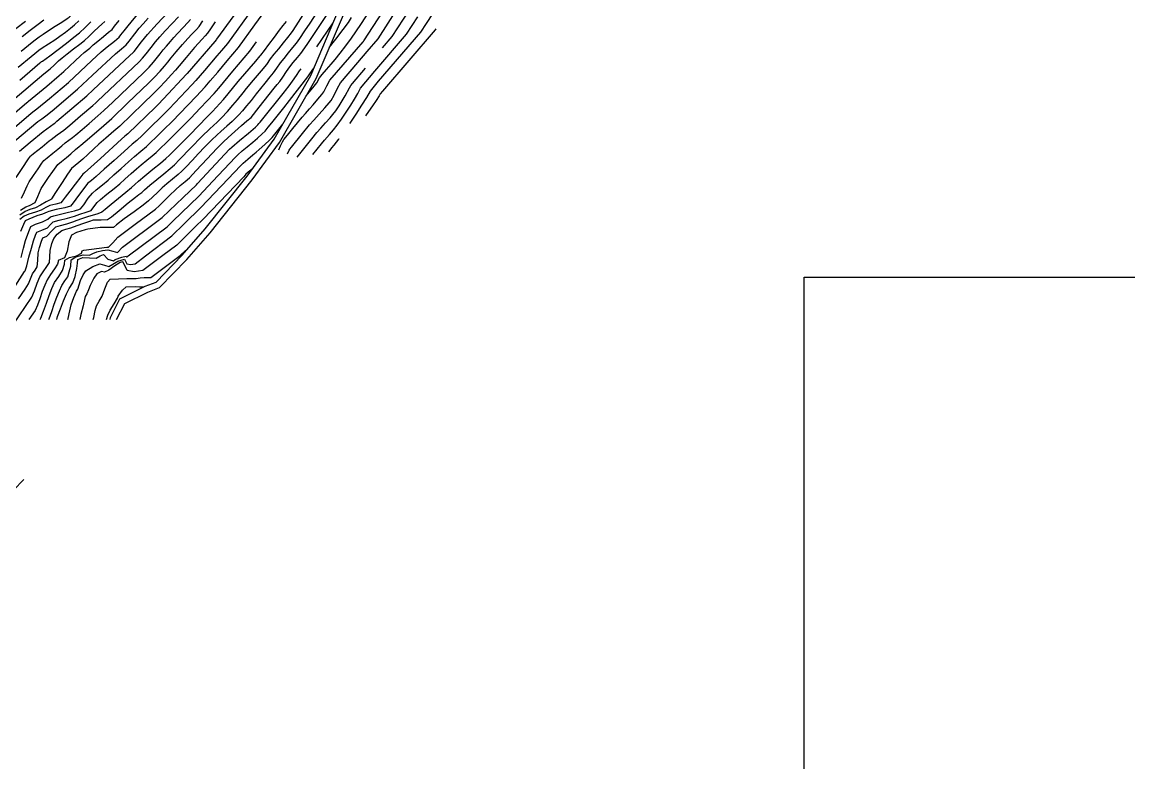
# Model space of a CAD drawing. Header units: millimetres. Extents: x -335 to 64136, y 248 to 109842.
# Drawn here: x -89.9 to 50.9, y 392.9 to 487.3 of the extents above; entities that cross this region are included whole.
import ezdxf

# ---------------------------------------------------------------- set-up
doc = ezdxf.new("R2010")
doc.units = ezdxf.units.MM
doc.header["$MEASUREMENT"] = 0
doc.layers.add('curve livello 5m', color=7, linetype='Continuous')
doc.layers.add('Strade', color=7, linetype='Continuous')
doc.layers.add('no_plot', color=5, linetype='Continuous', plot=False)

msp = doc.modelspace()

# ---------------------------------------------------------------- linework, layer by layer
at = {"layer": 'curve livello 5m', "color": 2, "flags": 128}
for points in [[(-90.05207, 483.57582), (-89.14822, 484.32534), (-88.45463, 484.86893), (-87.76543, 485.39586), (-87.28736, 485.74807), (-86.59379, 486.20287), (-85.74346, 486.73138), (-84.89306, 487.25992), (-84.19929, 487.71484), (-83.94878, 487.90634), (-83.84225, 488.0105), (-83.47031, 488.5085), (-82.85783, 489.37161), (-82.18656, 490.32051), (-81.63827, 491.07583), (-81.42211, 491.34951)], [(-93.05137, 472.08036), (-89.09192, 475.43173), (-88.57659, 475.85705), (-88.0906, 476.21558), (-86.48015, 477.54609), (-84.05374, 479.58997), (-81.06997, 482.36153), (-79.90516, 483.46278), (-79.11888, 484.1147), (-78.1941, 484.85897), (-77.60534, 485.35899), (-77.37898, 485.63508), (-76.95264, 486.16998), (-76.47182, 486.7912), (-76.09131, 487.28064), (-75.45979, 487.9818), (-74.81299, 488.67428)], [(-44.07568, 484.00142), (-42.84605, 485.43659), (-40.69746, 488.75345)], [(-90.1411, 463.319), (-89.46079, 463.7668), (-89.00021, 463.93032), (-88.30867, 464.30022), (-87.94595, 465.07312), (-87.50416, 466.06128), (-87.16946, 466.58286), (-86.57143, 467.48013), (-86.05516, 468.23788), (-85.63002, 468.85073), (-85.42356, 469.13482), (-84.93717, 469.52607), (-84.29052, 470.03972), (-83.75631, 470.50346), (-83.13829, 471.0505), (-82.69124, 471.43482), (-82.458, 471.60508), (-81.91353, 472.06654), (-79.91002, 473.8071), (-78.54667, 475.01394), (-76.48437, 477.00021), (-73.86369, 479.48178), (-73.13233, 480.23257), (-72.37814, 481.0328), (-71.82738, 481.6424), (-71.42757, 482.1505), (-70.97572, 482.72811), (-70.33732, 483.48808), (-69.55154, 484.40176), (-68.85412, 485.19506), (-68.3568, 485.7298), (-67.77513, 486.34476), (-67.42777, 486.72498), (-66.94081, 487.43931)], [(-52.45904, 484.09947), (-51.81553, 485.05979), (-51.02684, 486.22905), (-50.37405, 487.16966)], [(-93.06531, 450.17432), (-89.62381, 455.49833), (-89.56189, 455.59274), (-89.35503, 456.24654), (-89.07327, 457.32118), (-88.7706, 458.48934), (-88.50103, 459.42367), (-88.24356, 460.14101), (-88.07488, 460.52043), (-87.45336, 460.79597), (-86.73596, 461.09133), (-86.35724, 461.48757), (-85.99737, 461.85438), (-85.22708, 462.05023), (-84.16267, 462.31228), (-83.27366, 462.57846), (-82.62176, 462.81282), (-81.77795, 463.07956), (-81.17736, 463.27356), (-80.81883, 463.74317), (-80.4057, 464.30816), (-79.97195, 464.68008), (-79.1594, 465.3398), (-78.25212, 466.07395), (-77.53417, 466.66916), (-76.87091, 467.26098), (-76.07652, 467.98428), (-75.39461, 468.59356), (-74.8077, 469.08556), (-74.08074, 469.68141), (-73.38926, 470.24898), (-72.90882, 470.65617), (-72.3804, 471.15746), (-71.57154, 471.94408), (-69.91323, 473.59253), (-68.50034, 475.0227), (-67.29665, 476.30414), (-65.51711, 478.19601), (-64.93175, 478.8769), (-63.15033, 481.01479), (-60.97252, 483.56264), (-60.10595, 484.76028)], [(-86.55315, 449.40026), (-86.51467, 449.50473), (-86.18522, 450.43574), (-85.85527, 451.36857), (-85.52795, 452.25855), (-85.20641, 453.06106), (-84.89378, 453.73144), (-84.50719, 454.30835), (-84.15056, 454.84919), (-83.94644, 455.45054), (-83.76816, 456.1871), (-83.6963, 457.01426), (-83.10768, 457.35921), (-82.17629, 457.62686), (-81.37612, 457.58507), (-80.94157, 457.79344), (-80.46163, 458.03276), (-79.71847, 458.20575), (-79.06131, 458.27105), (-78.39113, 458.08617), (-77.82353, 457.9524), (-77.19068, 458.61964), (-72.47294, 462.11781), (-72.13838, 462.3678), (-69.46102, 464.93603), (-67.77872, 466.56457), (-67.61632, 466.73525), (-63.54711, 471.10331), (-63.2684, 471.35286), (-62.30155, 472.1741), (-61.16146, 473.12971), (-60.25774, 473.89907), (-59.94217, 474.18622), (-59.81354, 474.35041), (-59.67054, 474.53293), (-56.57365, 478.37094), (-56.42731, 478.55976), (-55.96409, 479.15743), (-55.54097, 479.76578), (-55.05417, 480.48535), (-54.65938, 481.05005), (-54.43091, 481.33427)], [(-54.97213, 470.07865), (-53.06761, 472.42528), (-52.44255, 473.19729), (-51.95004, 473.75628), (-51.33154, 474.44037), (-50.75872, 475.07554), (-50.40319, 475.48774), (-50.40319, 475.48774), (-50.04247, 475.98199), (-49.60099, 476.62851), (-49.2112, 477.23336), (-49.2112, 477.23336), (-48.85491, 477.86583), (-48.28441, 478.91082), (-48.28441, 478.91082), (-48.12951, 479.20514), (-47.90508, 479.46563), (-46.2788, 481.40961)], [(-79.19492, 449.40026), (-79.06169, 449.96644), (-78.72822, 450.57329), (-78.2253, 451.38638), (-77.81948, 452.09746), (-77.72115, 452.35107), (-77.18671, 453.12195), (-76.72881, 453.57828), (-76.71201, 453.5787), (-75.57301, 453.5987), (-75.01257, 453.58061), (-74.4527, 453.54963)]]:
    msp.add_lwpolyline(points, dxfattribs=at)
at = {"layer": 'no_plot', "flags": 128}
for points in [[(-48.26616, 474.34733), (-48.21789, 474.41709), (-47.44309, 475.56655), (-46.71327, 476.67973), (-46.08607, 477.67223), (-46.08607, 477.67223), (-45.63996, 478.47968), (-44.59198, 479.73239), (-39.21832, 486.00433), (-38.50164, 487.11069), (-36.97023, 489.43364), (-32.79603, 495.84169), (-31.67813, 497.58564), (-31.03501, 498.46724), (-30.24146, 499.51446), (-29.38881, 500.60993), (-28.56842, 501.63627), (-27.87166, 502.47611)], [(-61.29263, 490.53952), (-65.20804, 485.08677), (-65.26818, 485.00365), (-65.27397, 484.99687), (-65.27871, 484.99118), (-65.43008, 484.81511), (-68.95728, 480.71377), (-69.02689, 480.62504), (-71.95661, 477.51645), (-72.63218, 476.79724), (-72.67358, 476.75575), (-72.98564, 476.4552), (-76.51368, 473.05724), (-76.88727, 472.72967), (-77.30919, 472.36083), (-79.9664, 469.91727), (-81.99235, 468.09506), (-82.22622, 467.90277), (-82.46669, 467.58036), (-83.20415, 466.61472), (-83.89186, 465.72082), (-84.46807, 464.97823), (-84.87105, 464.46652), (-85.03906, 464.26523), (-85.67489, 464.09761), (-86.4389, 463.91415), (-86.95006, 463.64308), (-87.50792, 463.34233), (-88.23521, 463.07774), (-89.09288, 462.79752), (-89.68072, 462.57094), (-90.23334, 462.13408)], [(-51.23898, 490.43621), (-53.34642, 487.14304), (-54.0173, 486.13964), (-54.66089, 485.19566), (-55.0841, 484.5943), (-55.53057, 484.02458), (-56.09385, 483.33695), (-56.66053, 482.6454), (-57.11716, 482.06393), (-57.56515, 481.41302), (-57.99561, 480.78964), (-58.41435, 480.28118), (-59.07142, 479.50195), (-59.63271, 478.82769), (-60.17998, 478.13474), (-60.82648, 477.30445), (-61.38105, 476.60191), (-61.91813, 475.95634), (-62.36563, 475.46311), (-62.74747, 475.06346), (-63.24096, 474.60825), (-63.92032, 474.00767), (-64.62454, 473.38606), (-65.19261, 472.86775), (-65.81074, 472.25853), (-66.68734, 471.37258), (-67.55943, 470.47571), (-68.27893, 469.7065), (-69.10752, 468.80979), (-69.61895, 468.27), (-70.09922, 467.85279), (-70.7939, 467.28043), (-71.52375, 466.6805), (-72.10948, 466.18063), (-72.69069, 465.62748), (-73.35967, 464.9715), (-73.85696, 464.50439), (-74.53903, 463.98015), (-75.68787, 463.13043), (-76.94369, 462.20371), (-77.94665, 461.44849), (-78.33514, 461.13602), (-79.06664, 461.11196), (-80.02603, 461.09504), (-81.58358, 460.88288), (-81.91909, 460.83914), (-83.0195, 460.47064), (-83.68443, 460.12258), (-84.0075, 459.27117), (-84.23024, 458.1037), (-84.55332, 457.25308), (-85.35025, 456.93191), (-85.36668, 456.74274), (-85.45413, 456.43678), (-85.8234, 455.84668), (-86.34741, 455.114), (-86.76361, 454.46741), (-87.065, 453.78729), (-87.37713, 452.94613), (-87.69234, 452.05313), (-88.00296, 451.21749), (-88.30132, 450.54842), (-89.08099, 449.40026)], [(-57.28786, 471.00205), (-57.06826, 471.51721), (-56.82268, 472.02048), (-56.82268, 472.02048), (-56.64384, 472.30297), (-56.20004, 472.85131), (-55.49199, 473.72372), (-54.33745, 475.1497), (-53.90657, 475.63775), (-53.36949, 476.23367), (-52.91654, 476.74555), (-52.91654, 476.74555), (-52.32594, 477.44504), (-51.82276, 478.05666), (-51.55795, 478.39693), (-51.55795, 478.39693), (-51.16992, 479.13598), (-50.78808, 479.85966), (-50.78808, 479.85966), (-46.55589, 484.77195), (-46.51775, 484.81754), (-46.47379, 484.86885), (-42.89328, 490.39621)], [(-91.14816, 448.6589), (-88.71762, 452.23815), (-88.38323, 453.04298), (-88.0357, 454.0204), (-87.69853, 454.83539), (-87.69853, 454.83539), (-87.29073, 455.46235), (-86.78217, 456.16976), (-86.47465, 456.67602), (-86.47465, 456.67602), (-86.41948, 457.36347), (-86.3682, 458.1759), (-86.3682, 458.1759), (-86.15685, 459.08952), (-85.93227, 459.72227), (-85.93227, 459.72227), (-85.46919, 460.27697), (-84.89546, 460.74416), (-84.89546, 460.74416), (-84.40612, 460.89324), (-83.74156, 461.08965), (-83.74156, 461.08965), (-82.9583, 461.37061), (-82.11523, 461.67431), (-82.11523, 461.67431), (-81.31189, 461.93887), (-80.8666, 462.0726), (-80.8666, 462.0726), (-79.90033, 462.08624), (-79.07106, 462.11612), (-78.59568, 462.48127), (-77.5924, 463.29665), (-76.4416, 464.23508), (-75.5237, 464.96934), (-75.5237, 464.96934), (-75.07773, 465.30141), (-74.71624, 465.57268), (-74.71624, 465.57268), (-74.37123, 465.90363), (-73.68261, 466.49534), (-72.81827, 467.20966), (-71.91824, 467.94692), (-71.12256, 468.60744), (-70.57127, 469.09151), (-70.57127, 469.09151), (-69.92819, 469.78024), (-68.49955, 471.24948), (-67.06353, 472.7008), (-66.05093, 473.69881), (-66.05093, 473.69881), (-65.57982, 474.12091), (-65.14554, 474.51185), (-65.14554, 474.51185), (-64.58139, 475.09446), (-63.83416, 475.89894), (-63.12801, 476.68393), (-63.12801, 476.68393), (-62.54792, 477.3701), (-61.82149, 478.2544), (-61.82149, 478.2544), (-61.39263, 478.80037), (-60.51042, 479.86014), (-59.47766, 481.08489), (-58.8195, 481.88408), (-58.8195, 481.88408), (-58.34605, 482.57087), (-57.88154, 483.16681), (-57.30522, 483.8747), (-56.69352, 484.61771), (-56.12291, 485.319), (-55.66983, 485.90174), (-55.66983, 485.90174), (-55.47536, 486.18696), (-53.79903, 488.80647)], [(-90.28443, 470.82343), (-88.90778, 471.98865), (-87.28542, 473.32764), (-85.88529, 474.36055), (-85.75871, 474.45296), (-85.51068, 474.66317), (-81.71319, 477.86198), (-80.8908, 478.62587), (-76.22801, 483.0342), (-75.80101, 483.38626), (-75.67983, 483.53683), (-74.74902, 484.73944), (-74.01239, 485.68695), (-74.01239, 485.68695), (-72.75933, 487.06292), (-70.66292, 489.31157)], [(-60.62701, 488.9587), (-63.83629, 484.52331), (-64.56609, 483.66951), (-65.16306, 482.95309), (-66.73252, 481.11402), (-67.8279, 479.85333), (-68.34625, 479.30227), (-71.2549, 476.20573), (-71.73856, 475.71615), (-72.30623, 475.15186), (-73.55774, 473.93102), (-74.69377, 472.83693), (-75.3735, 472.19781), (-75.92708, 471.73847), (-76.97875, 470.80386), (-78.23914, 469.65809), (-79.4883, 468.52284), (-80.50629, 467.61976), (-80.50629, 467.61976), (-81.13628, 467.10446), (-81.61938, 466.70457), (-82.10112, 466.06112), (-82.76389, 465.17007), (-83.45339, 464.27199), (-83.78849, 463.84962), (-84.50743, 463.62991), (-85.6211, 463.40065), (-86.56614, 463.15298), (-86.76177, 463.04834), (-87.36704, 462.83166), (-88.07608, 462.58173), (-89.07285, 462.17583), (-89.57177, 461.94398), (-89.7836, 461.50759), (-90.13665, 460.59897)], [(-90.08983, 457.31073), (-89.79131, 458.46746), (-89.51302, 459.45718), (-89.51302, 459.45718), (-89.09632, 460.61814), (-88.82333, 461.2322), (-88.82333, 461.2322), (-88.24347, 461.5284), (-87.37418, 461.83147), (-86.65639, 462.15617), (-86.65639, 462.15617), (-86.33367, 462.48957), (-85.9163, 462.60583), (-85.04502, 462.81722), (-84.05072, 463.0563), (-83.2643, 463.25562), (-83.2643, 463.25562), (-83.03971, 463.32287), (-82.87503, 463.38207), (-82.51013, 463.49847), (-82.08791, 464.01078), (-81.52895, 464.82951), (-81.01254, 465.50636), (-81.01254, 465.50636), (-80.54315, 465.90211), (-79.72332, 466.5651), (-79.02023, 467.14446), (-78.27341, 467.80697), (-77.35701, 468.63982), (-76.43237, 469.48037), (-75.66084, 470.16602), (-75.66084, 470.16602), (-74.85761, 470.83107), (-74.14116, 471.42699), (-74.14116, 471.42699), (-73.65312, 471.88587), (-72.83746, 472.67142), (-71.93889, 473.54797), (-71.93889, 473.54797), (-70.82589, 474.65434), (-69.87762, 475.61421), (-69.87762, 475.61421), (-67.82145, 477.8032), (-66.6725, 479.02467), (-66.0045, 479.79348), (-65.0474, 480.915), (-65.0474, 480.915), (-63.85821, 482.34215), (-62.40441, 484.04298), (-60.32875, 486.91164), (-59.04751, 488.64317)], [(-56.19035, 470.48382), (-55.97406, 470.95734), (-55.89091, 471.08868), (-55.68457, 471.34363), (-54.2798, 473.0745), (-53.39, 474.17349), (-52.8473, 474.79191), (-52.15106, 475.56593), (-51.4438, 476.35185), (-50.86804, 477.00597), (-50.86804, 477.00597), (-50.6473, 477.27428), (-50.25747, 477.98545), (-49.84013, 478.84233), (-49.4588, 479.5324), (-49.4588, 479.5324), (-47.23049, 482.11879), (-46.03631, 483.54626), (-44.65992, 485.15272), (-41.79537, 489.57483)], [(-53.79843, 477.87033), (-53.38008, 478.37365), (-52.78165, 479.11056), (-52.4686, 479.51959), (-52.4686, 479.51959), (-52.11737, 480.18692), (-51.78994, 480.58699), (-51.22521, 481.23046), (-50.60736, 481.93159), (-50.12055, 482.50462), (-50.12055, 482.50462), (-49.49955, 483.29621), (-48.76836, 484.25767), (-48.05115, 485.22378), (-47.47205, 486.0293), (-47.47205, 486.0293), (-46.76002, 487.11223), (-45.75444, 488.67786)], [(-94.43485, 472.70882), (-89.3904, 476.97856), (-89.21346, 477.12884), (-89.11913, 477.21007), (-86.8223, 479.10766), (-85.22401, 480.45397), (-84.63892, 480.9883), (-83.92355, 481.66018), (-83.18501, 482.35816), (-82.53042, 482.97077), (-82.0669, 483.38655), (-82.0669, 483.38655), (-81.3469, 483.93694), (-80.90768, 484.3664), (-80.33364, 484.84922), (-79.61121, 485.42872), (-78.93697, 485.9718), (-78.5075, 486.34536), (-78.5075, 486.34536), (-78.18898, 486.73386), (-77.58904, 487.48655)], [(-92.47405, 476.16796), (-89.7327, 478.49631), (-88.27121, 479.75485), (-87.16444, 480.66923), (-86.39429, 481.31797), (-85.88633, 481.78723), (-85.29958, 482.34115), (-84.87299, 482.73108), (-84.87299, 482.73108), (-84.21652, 483.24736), (-83.40218, 483.85299), (-82.60434, 484.44722), (-81.99737, 484.92929), (-81.99737, 484.92929), (-81.47453, 485.42955), (-80.81617, 486.09086), (-80.24317, 486.6445), (-80.24317, 486.6445), (-79.79295, 487.01341), (-79.40967, 487.33172)], [(-91.6679, 471.4519), (-88.99985, 473.71019), (-87.93101, 474.59234), (-87.42656, 474.96447), (-86.923, 475.33597), (-86.923, 475.33597), (-86.13801, 475.98452), (-82.88346, 478.72597), (-80.98039, 480.4937), (-78.06658, 483.24849), (-77.31901, 483.86121), (-76.70318, 484.37263), (-76.70318, 484.37263), (-76.31623, 484.8534), (-75.61042, 485.76532), (-75.05185, 486.48379), (-75.05185, 486.48379), (-74.54264, 487.05984), (-73.90327, 487.75067)], [(-90.75748, 486.45465), (-89.51085, 487.40777)], [(-90.70285, 467.46166), (-89.93239, 468.64586), (-89.12272, 469.87204), (-89.12272, 469.87204), (-88.90095, 470.19497), (-88.81571, 470.26712), (-88.49435, 470.53235), (-87.40277, 471.403), (-86.48531, 472.13686), (-86.48531, 472.13686), (-86.25176, 472.34059), (-85.46885, 472.91285), (-84.65847, 473.50366), (-84.65847, 473.50366), (-83.87651, 474.15245), (-82.49896, 475.31998), (-80.93909, 476.65601), (-80.93909, 476.65601), (-80.57967, 476.97064), (-80.35952, 477.18268), (-75.06333, 482.19773), (-74.62788, 482.65976), (-74.17011, 483.23435), (-73.54067, 484.04933), (-72.99416, 484.74245), (-72.99416, 484.74245), (-72.44295, 485.38339), (-71.73628, 486.14737), (-70.84471, 487.09056), (-70.03766, 487.94666)], [(-90.42925, 481.52569), (-88.8108, 482.87325), (-88.34359, 483.26068), (-87.79998, 483.68404), (-87.3817, 483.9961), (-87.3817, 483.9961), (-86.58364, 484.50438), (-85.78544, 485.01274), (-85.78544, 485.01274), (-85.14774, 485.47238), (-84.44293, 486.00188), (-83.78759, 486.51212), (-83.29831, 486.91399), (-83.29831, 486.91399), (-82.72067, 487.45104)], [(-90.42148, 452.03253), (-89.57998, 453.26043), (-89.13391, 453.92789), (-89.13391, 453.92789), (-88.88445, 454.56282), (-88.63344, 455.20338), (-88.63344, 455.20338), (-88.30522, 455.68868), (-88.0324, 456.1073), (-88.0324, 456.1073), (-87.96721, 456.9197), (-87.90636, 457.88315), (-87.90636, 457.88315), (-87.74249, 458.5484), (-87.48903, 459.39016), (-87.48903, 459.39016), (-87.32643, 459.80865), (-86.81554, 460.02649), (-86.22357, 460.64585), (-85.66107, 461.21919), (-85.66107, 461.21919), (-85.06104, 461.36894), (-84.25938, 461.60104), (-83.50761, 461.83406), (-83.50761, 461.83406), (-82.959, 462.03085), (-82.36849, 462.24356), (-82.36849, 462.24356), (-81.44882, 462.53723), (-80.38649, 462.86798), (-79.84458, 463.04865), (-79.84458, 463.04865), (-79.79886, 463.10996), (-79.39707, 463.45961), (-78.63113, 464.08551), (-77.691, 464.84498), (-76.76667, 465.59533), (-76.04811, 466.19386), (-76.04811, 466.19386), (-75.59275, 466.60327), (-75.12837, 467.02111), (-75.12837, 467.02111), (-74.31336, 467.70432), (-73.30386, 468.53175), (-72.34365, 469.31991), (-71.67648, 469.88535), (-71.67648, 469.88535), (-71.2042, 470.34019), (-69.00056, 472.53072), (-67.12306, 474.43118), (-67.12306, 474.43118), (-66.77185, 474.80508), (-65.73604, 475.90627), (-64.3379, 477.41152), (-63.72615, 478.14685), (-62.44244, 479.68743), (-60.21958, 482.28799), (-59.64339, 482.97852), (-59.57494, 483.07781), (-59.12814, 483.6339), (-58.55337, 484.40306), (-57.8553, 485.35887), (-57.19871, 486.25623), (-56.74835, 486.85006), (-56.74835, 486.85006), (-56.29415, 487.35946)], [(-90.25194, 479.86377), (-87.67541, 482.08251), (-87.56953, 482.17067), (-87.53896, 482.19602), (-87.47603, 482.24413), (-87.3716, 482.31064), (-86.41994, 482.99299), (-85.35837, 483.78193), (-84.30025, 484.5908), (-83.35895, 485.33292), (-82.64784, 485.92164), (-82.64784, 485.92164), (-81.93303, 486.57372), (-81.18906, 487.30114)], [(-65.40356, 487.3049), (-65.98412, 486.40655), (-66.34939, 485.86279), (-66.66254, 485.52512), (-67.0597, 485.1009), (-68.01524, 484.01401), (-69.09184, 482.76217), (-69.9665, 481.72094), (-70.42714, 481.13372), (-70.96369, 480.53476), (-71.70398, 479.7394), (-72.51503, 478.88871), (-73.26387, 478.1238), (-74.54679, 476.90898), (-77.53017, 474.03559), (-78.26984, 473.38284), (-79.30551, 472.4836), (-80.18873, 471.70825), (-80.83512, 471.11629), (-81.59085, 470.41612), (-82.22564, 469.83511), (-82.75156, 469.37112), (-83.19313, 468.99114), (-83.67274, 468.6081), (-84.15864, 467.90767), (-84.86993, 466.82796), (-85.68954, 465.56923), (-86.22599, 464.76286), (-86.28963, 464.68084), (-86.31167, 464.67531), (-86.87722, 464.3883), (-87.61309, 463.97129), (-88.25406, 463.63633), (-88.95994, 463.38964), (-89.57075, 463.16887), (-90.24605, 462.69939)], [(-90.02164, 464.85392), (-89.64851, 465.65101), (-89.29308, 466.40788), (-89.03054, 466.93065), (-89.03054, 466.93065), (-88.51796, 467.72473), (-87.92646, 468.59799), (-87.42884, 469.31532), (-87.17438, 469.66153), (-87.17438, 469.66153), (-86.76344, 469.99849), (-86.02347, 470.57979), (-85.38792, 471.08829), (-85.38792, 471.08829), (-84.90161, 471.5136), (-84.4715, 471.88771), (-84.4715, 471.88771), (-84.02274, 472.21572), (-83.55823, 472.55437), (-83.55823, 472.55437), (-83.11002, 472.92625), (-82.32041, 473.59547), (-81.42631, 474.36127), (-81.42631, 474.36127), (-80.31761, 475.32445), (-79.56317, 475.99229), (-79.56317, 475.99229), (-78.42194, 477.09145), (-74.46351, 480.83976), (-73.78391, 481.54362), (-73.22763, 482.15108), (-73.22763, 482.15108), (-72.87943, 482.58814), (-72.40064, 483.20806), (-71.98494, 483.73528), (-71.98494, 483.73528), (-71.58281, 484.21399), (-71.08785, 484.78952), (-70.64853, 485.28922), (-70.64853, 485.28922), (-70.11888, 485.86183), (-69.45065, 486.56875), (-68.84577, 487.21039), (-68.50616, 487.58718)], [(-87.19303, 487.50003), (-87.90204, 486.97769), (-88.9242, 486.19619), (-89.95285, 485.39)], [(-87.63812, 449.40026), (-87.55395, 449.58488), (-87.2103, 450.48266), (-86.86002, 451.46751), (-86.50904, 452.45493), (-86.16329, 453.3604), (-85.8287, 454.09943), (-85.8287, 454.09943), (-85.29483, 454.89611), (-84.80235, 455.64298), (-84.80235, 455.64298), (-84.56742, 456.46492), (-84.52327, 456.97308), (-83.92357, 457.27655), (-83.02808, 457.52859), (-82.38244, 457.83588), (-82.38244, 457.83588), (-82.29213, 458.13413), (-82.10865, 458.20861), (-79.17236, 458.59143), (-78.96244, 458.62002), (-78.41944, 459.17995), (-77.75219, 459.89605), (-77.75219, 459.89605), (-75.54787, 461.53053), (-72.99767, 463.43609), (-72.52317, 463.871), (-71.86989, 464.50418), (-71.13888, 465.22205), (-70.43115, 465.91106), (-69.84774, 466.45763), (-69.84774, 466.45763), (-69.22384, 466.9792), (-68.66663, 467.44849), (-68.66663, 467.44849), (-67.80347, 468.35952), (-66.40501, 469.87295), (-65.19068, 471.17117), (-65.19068, 471.17117), (-64.7108, 471.66247), (-64.33429, 472.03668), (-64.33429, 472.03668), (-63.73909, 472.58513), (-62.8885, 473.34895), (-62.0377, 474.099), (-62.0377, 474.099), (-61.34349, 474.68274), (-60.81821, 475.12829), (-60.81821, 475.12829), (-59.77509, 476.43324), (-57.87279, 478.85502), (-57.48792, 479.31505), (-57.17172, 479.69521), (-57.17172, 479.69521), (-56.77905, 480.25488), (-56.3037, 480.96157), (-55.88827, 481.55699), (-55.88827, 481.55699), (-55.45149, 482.10758), (-54.92692, 482.74579), (-54.49838, 483.28687), (-54.49838, 483.28687), (-53.69931, 484.42229), (-52.48416, 486.20461), (-51.21747, 488.09912)], [(-52.95327, 470.42335), (-51.85541, 471.77607), (-51.4951, 472.22109), (-50.85466, 472.93766), (-50.31952, 473.54142), (-50.31952, 473.54142), (-49.87289, 474.14061), (-49.31839, 474.92522), (-48.72011, 475.80136), (-48.14216, 476.67518), (-47.64864, 477.45279), (-47.64864, 477.45279), (-47.24165, 478.1944), (-46.87972, 478.84451), (-46.87972, 478.84451), (-45.07342, 481.00368), (-41.03219, 485.72046), (-39.59955, 487.93207)], [(-50.82654, 484.06711), (-50.04706, 485.08764), (-49.12134, 486.31018), (-48.44248, 487.23903), (-48.04274, 487.84699)], [(-37.32954, 486.40319), (-37.4022, 486.29164), (-37.40374, 486.28931), (-37.40445, 486.2882), (-44.11054, 478.4611), (-44.4002, 478.11485), (-44.52351, 477.89167), (-44.90347, 477.29864), (-45.37693, 476.59308), (-45.86175, 475.89529), (-46.27579, 475.32553)], [(-85.54736, 449.40026), (-85.42761, 449.76548), (-85.06469, 450.76306), (-84.67078, 451.76695), (-84.28811, 452.66961), (-83.95887, 453.36346), (-83.95887, 453.36346), (-83.49878, 454.0554), (-83.21594, 454.88866), (-82.9689, 455.90928), (-82.9689, 455.90928), (-82.91984, 456.56135), (-82.86933, 457.05543), (-82.86933, 457.05543), (-82.22793, 457.31393), (-81.36272, 457.26593), (-80.5226, 457.22488), (-80.01432, 457.48748), (-79.58086, 457.68591), (-79.58086, 457.68591), (-79.03161, 457.0857), (-78.33844, 456.88988), (-78.11297, 457.02946), (-77.24312, 457.35494), (-76.7165, 457.44734), (-76.7165, 457.44734), (-76.68566, 457.38801), (-76.57945, 457.38801), (-76.44398, 457.4905), (-71.49164, 461.21345), (-70.77888, 461.91623), (-67.48365, 465.10616), (-65.66404, 467.01856), (-62.85309, 470.03595), (-62.48597, 470.37138), (-61.93072, 470.86183), (-61.93072, 470.86183), (-61.31597, 471.384), (-60.59105, 471.99161), (-60.01644, 472.4808), (-60.01644, 472.4808), (-59.40024, 473.03143), (-59.03228, 473.37633), (-59.03228, 473.37633), (-58.63111, 473.88837), (-58.18514, 474.4576), (-56.64938, 476.36088), (-55.92004, 477.30192), (-53.61143, 480.28064), (-53.43049, 480.54311), (-53.32694, 480.67199), (-52.83621, 481.39177)], [(-84.11042, 449.40026), (-84.08768, 449.52124), (-83.89465, 450.48901), (-83.70029, 451.27176), (-83.70029, 451.27176), (-83.37399, 452.19066), (-83.02395, 452.99547), (-83.02395, 452.99547), (-82.847, 453.2616), (-82.69207, 453.79752), (-82.53262, 454.36151), (-82.53262, 454.36151), (-82.16949, 455.09305), (-81.84034, 455.58242), (-81.84034, 455.58242), (-80.97064, 456.16683), (-80.07298, 456.4817), (-80.07298, 456.4817), (-79.47879, 456.31172), (-78.89624, 456.14927), (-78.89624, 456.14927), (-78.39431, 456.44979), (-77.79009, 456.83406), (-77.79009, 456.83406), (-76.92764, 457.09214), (-76.62391, 456.50779), (-76.15738, 456.42299), (-75.57786, 456.50778), (-75.57786, 456.50778), (-74.24367, 457.51717), (-70.88271, 460.04379), (-69.33042, 461.57435), (-67.18858, 463.64774), (-63.71176, 467.30188), (-62.15906, 468.9686), (-61.80802, 469.29305), (-61.22801, 469.81238), (-60.59304, 470.3708), (-60.59304, 470.3708), (-60.17444, 470.72459), (-59.77514, 471.06252), (-59.77514, 471.06252), (-59.06955, 471.68954), (-58.45742, 472.24654), (-58.12238, 472.56643), (-58.12238, 472.56643), (-57.44868, 473.42633), (-56.79286, 474.26341)], [(-50.93442, 470.76805), (-50.64322, 471.12685), (-50.54765, 471.24489), (-50.23584, 471.59509), (-49.6719, 472.34695), (-49.61068, 472.43268)], [(-60.48387, 468.77978), (-60.98191, 468.34885), (-61.46504, 467.90125), (-61.75948, 467.58519), (-66.89351, 462.18933), (-67.88196, 461.23247), (-70.27377, 458.87414), (-72.04336, 457.54384), (-74.57627, 455.62755), (-75.67647, 455.46657), (-76.56217, 455.62756), (-76.85333, 456.19802), (-77.13879, 456.73694), (-77.4672, 456.63866), (-78.15619, 456.22149), (-78.92838, 455.6921), (-79.45405, 455.40867), (-79.85251, 455.52123), (-80.45098, 455.21672), (-80.81078, 454.65896), (-81.29813, 453.72266), (-81.50537, 453.18729), (-81.71013, 452.66001), (-81.90627, 452.32353), (-81.99968, 451.96431), (-82.19603, 451.14246), (-82.45618, 450.02427), (-82.59857, 449.40026)], [(-80.89538, 449.40026), (-80.8405, 449.66178), (-80.65409, 450.53778), (-80.48398, 451.14498), (-80.48398, 451.14498), (-80.14795, 451.72791), (-79.7648, 452.37873), (-79.7648, 452.37873), (-79.40441, 453.32105), (-79.07765, 454.15107), (-79.07765, 454.15107), (-78.7522, 454.55354), (-76.63423, 454.60614), (-75.44275, 454.62707), (-74.91367, 454.68853), (-74.40069, 454.74733), (-74.40069, 454.74733), (-73.57469, 454.74732), (-69.84306, 457.5705), (-69.66483, 457.70449), (-68.96469, 458.36099), (-68.29839, 459.0518)], [(-94.52147, 424.51107), (-92.77584, 425.96074), (-92.53095, 426.15922), (-92.37484, 426.30881), (-91.03552, 427.66899), (-89.71456, 429.04702)]]:
    msp.add_lwpolyline(points, dxfattribs=at)
at = {"layer": 'no_plot', "color": 3}
msp.add_lwpolyline([(9.5618, 454.79599), (308.93151, 454.79599), (308.93151, 248.37476), (9.5618, 248.37476)], close=True, dxfattribs=at)
at = {"layer": 'Strade', "color": 2, "linetype": 'Continuous', "flags": 128}
for points in [[(-78.7483, 449.40026), (-78.68763, 449.65649), (-77.49463, 452.05049), (-74.28863, 453.63049), (-72.91263, 454.16549), (-69.59663, 457.57349), (-66.64064, 460.93949), (-61.30263, 467.65149), (-57.88764, 472.35749), (-53.23263, 480.46149), (-49.68463, 488.78749)], [(-77.92149, 449.40026), (-76.89896, 451.45218), (-73.96625, 452.89749), (-72.46058, 453.4829), (-69.00901, 457.03024), (-66.02665, 460.42626), (-60.66552, 467.16734), (-57.21514, 471.92209), (-52.51528, 480.10419), (-48.93217, 488.51259)]]:
    msp.add_lwpolyline(points, dxfattribs=at)

doc.saveas('drawing.dxf')
